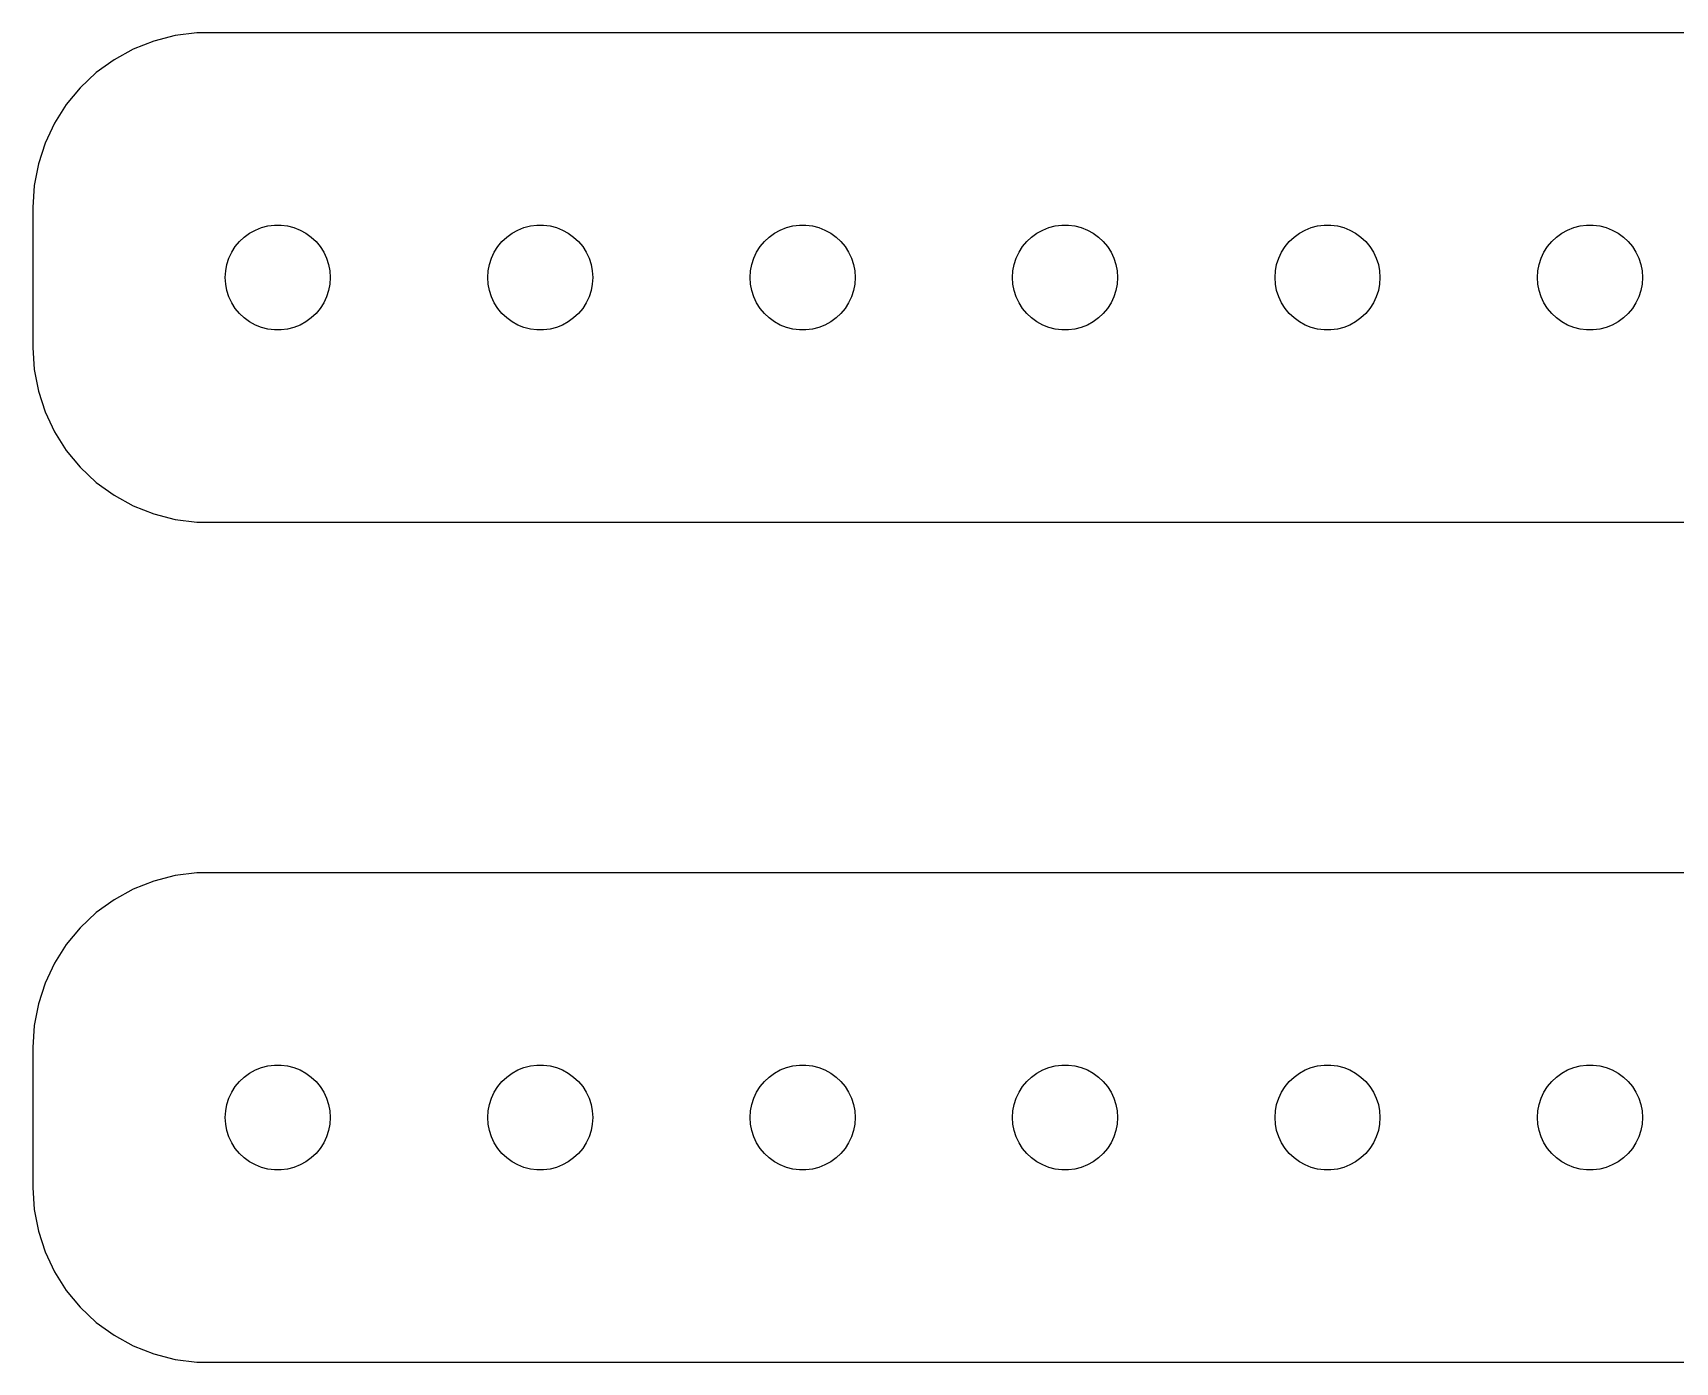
# Model space of a CAD drawing. Header units: metres. Extents: x -97 to 97, y 17 to 55.
# Drawn here: x -97 to -50.06, y 17.01 to 54.99 of the extents above; entities that cross this region are included whole.
import ezdxf

# ---------------------------------------------------------------- set-up
doc = ezdxf.new("R2010")
doc.units = ezdxf.units.M

msp = doc.modelspace()

# ---------------------------------------------------------------- linework, layer by layer
for p, q in [((-92.3139, 54.9901), (-92.9369, 54.9114)), ((92.3139, 54.9901), (-92.3139, 54.9901)), ((-94.1289, 54.5241), (-94.6791, 54.2216)), ((-93.5451, 54.7553), (-94.1289, 54.5241)), ((-92.9369, 54.9114), (-93.5451, 54.7553)), ((-94.6791, 54.2216), (-95.1871, 53.8526)), ((-95.1871, 53.8526), (-95.6448, 53.4227)), ((-95.6448, 53.4227), (-96.0451, 52.9389)), ((-96.0451, 52.9389), (-96.3815, 52.4088)), ((-96.3815, 52.4088), (-96.6489, 51.8406)), ((-96.6489, 51.8406), (-96.8429, 51.2434)), ((-96.8429, 51.2434), (-96.9606, 50.6267)), ((-96.9606, 50.6267), (-97, 50)), ((-97, 50), (-97, 46)), ((-90.8037, 49.2665), (-90.6387, 49.3572)), ((-90.6387, 49.3572), (-90.4635, 49.4266)), ((-90.4635, 49.4266), (-90.2811, 49.4734)), ((-90.2811, 49.4734), (-90.0942, 49.497)), ((-90.0942, 49.497), (-89.9058, 49.497)), ((-89.9058, 49.497), (-89.7189, 49.4734)), ((-89.7189, 49.4734), (-89.5365, 49.4266)), ((-89.5365, 49.4266), (-89.3613, 49.3572)), ((-89.3613, 49.3572), (-89.1963, 49.2665)), ((-83.3037, 49.2665), (-83.1387, 49.3572)), ((-83.1387, 49.3572), (-82.9635, 49.4266)), ((-82.9635, 49.4266), (-82.7811, 49.4734)), ((-82.7811, 49.4734), (-82.5942, 49.497)), ((-82.5942, 49.497), (-82.4058, 49.497)), ((-82.4058, 49.497), (-82.2189, 49.4734)), ((-82.2189, 49.4734), (-82.0365, 49.4266)), ((-82.0365, 49.4266), (-81.8613, 49.3572)), ((-81.8613, 49.3572), (-81.6963, 49.2665)), ((-75.8037, 49.2665), (-75.6387, 49.3572)), ((-75.6387, 49.3572), (-75.4635, 49.4266)), ((-75.4635, 49.4266), (-75.2811, 49.4734)), ((-75.2811, 49.4734), (-75.0942, 49.497)), ((-75.0942, 49.497), (-74.9058, 49.497)), ((-74.9058, 49.497), (-74.7189, 49.4734)), ((-74.7189, 49.4734), (-74.5365, 49.4266)), ((-74.5365, 49.4266), (-74.3613, 49.3572)), ((-74.3613, 49.3572), (-74.1963, 49.2665)), ((-68.3037, 49.2665), (-68.1387, 49.3572)), ((-68.1387, 49.3572), (-67.9635, 49.4266)), ((-67.9635, 49.4266), (-67.7811, 49.4734)), ((-67.7811, 49.4734), (-67.5942, 49.497)), ((-67.5942, 49.497), (-67.4058, 49.497)), ((-67.4058, 49.497), (-67.2189, 49.4734)), ((-67.2189, 49.4734), (-67.0365, 49.4266)), ((-67.0365, 49.4266), (-66.8613, 49.3572)), ((-66.8613, 49.3572), (-66.6963, 49.2665)), ((-60.8037, 49.2665), (-60.6387, 49.3572)), ((-60.6387, 49.3572), (-60.4635, 49.4266)), ((-60.4635, 49.4266), (-60.2811, 49.4734)), ((-60.2811, 49.4734), (-60.0942, 49.497)), ((-60.0942, 49.497), (-59.9058, 49.497)), ((-59.9058, 49.497), (-59.7189, 49.4734)), ((-59.7189, 49.4734), (-59.5365, 49.4266)), ((-59.5365, 49.4266), (-59.3613, 49.3572)), ((-59.3613, 49.3572), (-59.1963, 49.2665)), ((-53.3037, 49.2665), (-53.1387, 49.3572)), ((-53.1387, 49.3572), (-52.9635, 49.4266)), ((-52.9635, 49.4266), (-52.7811, 49.4734)), ((-52.7811, 49.4734), (-52.5942, 49.497)), ((-52.5942, 49.497), (-52.4058, 49.497)), ((-52.4058, 49.497), (-52.2189, 49.4734)), ((-52.2189, 49.4734), (-52.0365, 49.4266)), ((-52.0365, 49.4266), (-51.8613, 49.3572)), ((-51.8613, 49.3572), (-51.6963, 49.2665)), ((-91.3145, 48.7226), (-91.2135, 48.8817)), ((-91.2135, 48.8817), (-91.0934, 49.0268)), ((-91.0934, 49.0268), (-90.9561, 49.1558)), ((-90.9561, 49.1558), (-90.8037, 49.2665)), ((-89.1963, 49.2665), (-89.0439, 49.1558)), ((-89.0439, 49.1558), (-88.9065, 49.0268)), ((-88.9065, 49.0268), (-88.7865, 48.8817)), ((-88.7865, 48.8817), (-88.6855, 48.7226)), ((-83.8145, 48.7226), (-83.7135, 48.8817)), ((-83.7135, 48.8817), (-83.5934, 49.0268)), ((-83.5934, 49.0268), (-83.4561, 49.1558)), ((-83.4561, 49.1558), (-83.3037, 49.2665)), ((-81.6963, 49.2665), (-81.5439, 49.1558)), ((-81.5439, 49.1558), (-81.4065, 49.0268)), ((-81.4065, 49.0268), (-81.2865, 48.8817)), ((-81.2865, 48.8817), (-81.1855, 48.7226)), ((-76.3145, 48.7226), (-76.2135, 48.8817)), ((-76.2135, 48.8817), (-76.0934, 49.0268)), ((-76.0934, 49.0268), (-75.9561, 49.1558)), ((-75.9561, 49.1558), (-75.8037, 49.2665)), ((-74.1963, 49.2665), (-74.0439, 49.1558)), ((-74.0439, 49.1558), (-73.9065, 49.0268)), ((-73.9065, 49.0268), (-73.7865, 48.8817)), ((-73.7865, 48.8817), (-73.6855, 48.7226)), ((-68.8145, 48.7226), (-68.7135, 48.8817)), ((-68.7135, 48.8817), (-68.5934, 49.0268)), ((-68.5934, 49.0268), (-68.4561, 49.1558)), ((-68.4561, 49.1558), (-68.3037, 49.2665)), ((-66.6963, 49.2665), (-66.5439, 49.1558)), ((-66.5439, 49.1558), (-66.4065, 49.0268)), ((-66.4065, 49.0268), (-66.2865, 48.8817)), ((-66.2865, 48.8817), (-66.1855, 48.7226)), ((-61.3145, 48.7226), (-61.2135, 48.8817)), ((-61.2135, 48.8817), (-61.0934, 49.0268)), ((-61.0934, 49.0268), (-60.9561, 49.1558)), ((-60.9561, 49.1558), (-60.8037, 49.2665)), ((-59.1963, 49.2665), (-59.0439, 49.1558)), ((-59.0439, 49.1558), (-58.9065, 49.0268)), ((-58.9065, 49.0268), (-58.7865, 48.8817)), ((-58.7865, 48.8817), (-58.6855, 48.7226)), ((-53.8145, 48.7226), (-53.7135, 48.8817)), ((-53.7135, 48.8817), (-53.5934, 49.0268)), ((-53.5934, 49.0268), (-53.4561, 49.1558)), ((-53.4561, 49.1558), (-53.3037, 49.2665)), ((-51.6963, 49.2665), (-51.5439, 49.1558)), ((-51.5439, 49.1558), (-51.4065, 49.0268)), ((-51.4065, 49.0268), (-51.2865, 48.8817)), ((-51.2865, 48.8817), (-51.1855, 48.7226)), ((-91.4882, 48.188), (-91.4529, 48.373)), ((-91.4529, 48.373), (-91.3947, 48.5522)), ((-91.3947, 48.5522), (-91.3145, 48.7226)), ((-88.6855, 48.7226), (-88.6053, 48.5522)), ((-88.6053, 48.5522), (-88.5471, 48.373)), ((-88.5471, 48.373), (-88.5118, 48.188)), ((-83.9882, 48.188), (-83.9529, 48.373)), ((-83.9529, 48.373), (-83.8947, 48.5522)), ((-83.8947, 48.5522), (-83.8145, 48.7226)), ((-81.1855, 48.7226), (-81.1053, 48.5522)), ((-81.1053, 48.5522), (-81.0471, 48.373)), ((-81.0471, 48.373), (-81.0118, 48.188)), ((-76.4882, 48.188), (-76.4529, 48.373)), ((-76.4529, 48.373), (-76.3947, 48.5522)), ((-76.3947, 48.5522), (-76.3145, 48.7226)), ((-73.6855, 48.7226), (-73.6053, 48.5522)), ((-73.6053, 48.5522), (-73.5471, 48.373)), ((-73.5471, 48.373), (-73.5118, 48.188)), ((-68.9882, 48.188), (-68.9529, 48.373)), ((-68.9529, 48.373), (-68.8947, 48.5522)), ((-68.8947, 48.5522), (-68.8145, 48.7226)), ((-66.1855, 48.7226), (-66.1053, 48.5522)), ((-66.1053, 48.5522), (-66.0471, 48.373)), ((-66.0471, 48.373), (-66.0118, 48.188)), ((-61.4882, 48.188), (-61.4529, 48.373)), ((-61.4529, 48.373), (-61.3947, 48.5522)), ((-61.3947, 48.5522), (-61.3145, 48.7226)), ((-58.6855, 48.7226), (-58.6053, 48.5522)), ((-58.6053, 48.5522), (-58.5471, 48.373)), ((-58.5471, 48.373), (-58.5118, 48.188)), ((-53.9882, 48.188), (-53.9529, 48.373)), ((-53.9529, 48.373), (-53.8947, 48.5522)), ((-53.8947, 48.5522), (-53.8145, 48.7226)), ((-51.1855, 48.7226), (-51.1053, 48.5522)), ((-51.1053, 48.5522), (-51.0471, 48.373)), ((-51.0471, 48.373), (-51.0118, 48.188)), ((-91.5, 48), (-91.4882, 48.188)), ((-91.4882, 47.812), (-91.5, 48)), ((-88.5118, 48.188), (-88.5, 48)), ((-88.5, 48), (-88.5118, 47.812)), ((-84, 48), (-83.9882, 48.188)), ((-83.9882, 47.812), (-84, 48)), ((-81.0118, 48.188), (-81, 48)), ((-81, 48), (-81.0118, 47.812)), ((-76.5, 48), (-76.4882, 48.188)), ((-76.4882, 47.812), (-76.5, 48)), ((-73.5118, 48.188), (-73.5, 48)), ((-73.5, 48), (-73.5118, 47.812)), ((-69, 48), (-68.9882, 48.188)), ((-68.9882, 47.812), (-69, 48)), ((-66.0118, 48.188), (-66, 48)), ((-66, 48), (-66.0118, 47.812)), ((-61.5, 48), (-61.4882, 48.188)), ((-61.4882, 47.812), (-61.5, 48)), ((-58.5118, 48.188), (-58.5, 48)), ((-58.5, 48), (-58.5118, 47.812)), ((-54, 48), (-53.9882, 48.188)), ((-53.9882, 47.812), (-54, 48)), ((-51.0118, 48.188), (-51, 48)), ((-51, 48), (-51.0118, 47.812)), ((-91.4529, 47.627), (-91.4882, 47.812)), ((-91.3947, 47.4478), (-91.4529, 47.627)), ((-91.3145, 47.2774), (-91.3947, 47.4478)), ((-88.6053, 47.4478), (-88.6855, 47.2774)), ((-88.5471, 47.627), (-88.6053, 47.4478)), ((-88.5118, 47.812), (-88.5471, 47.627)), ((-83.9529, 47.627), (-83.9882, 47.812)), ((-83.8947, 47.4478), (-83.9529, 47.627)), ((-83.8145, 47.2774), (-83.8947, 47.4478)), ((-81.1053, 47.4478), (-81.1855, 47.2774)), ((-81.0471, 47.627), (-81.1053, 47.4478)), ((-81.0118, 47.812), (-81.0471, 47.627)), ((-76.4529, 47.627), (-76.4882, 47.812)), ((-76.3947, 47.4478), (-76.4529, 47.627)), ((-76.3145, 47.2774), (-76.3947, 47.4478)), ((-73.6053, 47.4478), (-73.6855, 47.2774)), ((-73.5471, 47.627), (-73.6053, 47.4478)), ((-73.5118, 47.812), (-73.5471, 47.627)), ((-68.9529, 47.627), (-68.9882, 47.812)), ((-68.8947, 47.4478), (-68.9529, 47.627)), ((-68.8145, 47.2774), (-68.8947, 47.4478)), ((-66.1053, 47.4478), (-66.1855, 47.2774)), ((-66.0471, 47.627), (-66.1053, 47.4478)), ((-66.0118, 47.812), (-66.0471, 47.627)), ((-61.4529, 47.627), (-61.4882, 47.812)), ((-61.3947, 47.4478), (-61.4529, 47.627)), ((-61.3145, 47.2774), (-61.3947, 47.4478)), ((-58.6053, 47.4478), (-58.6855, 47.2774)), ((-58.5471, 47.627), (-58.6053, 47.4478)), ((-58.5118, 47.812), (-58.5471, 47.627)), ((-53.9529, 47.627), (-53.9882, 47.812)), ((-53.8947, 47.4478), (-53.9529, 47.627)), ((-53.8145, 47.2774), (-53.8947, 47.4478)), ((-51.1053, 47.4478), (-51.1855, 47.2774)), ((-51.0471, 47.627), (-51.1053, 47.4478)), ((-51.0118, 47.812), (-51.0471, 47.627)), ((-91.2135, 47.1183), (-91.3145, 47.2774)), ((-91.0934, 46.9732), (-91.2135, 47.1183)), ((-90.9561, 46.8442), (-91.0934, 46.9732)), ((-88.9065, 46.9732), (-89.0439, 46.8442)), ((-88.7865, 47.1183), (-88.9065, 46.9732)), ((-88.6855, 47.2774), (-88.7865, 47.1183)), ((-83.7135, 47.1183), (-83.8145, 47.2774)), ((-83.5934, 46.9732), (-83.7135, 47.1183)), ((-83.4561, 46.8442), (-83.5934, 46.9732)), ((-81.4065, 46.9732), (-81.5439, 46.8442)), ((-81.2865, 47.1183), (-81.4065, 46.9732)), ((-81.1855, 47.2774), (-81.2865, 47.1183)), ((-76.2135, 47.1183), (-76.3145, 47.2774)), ((-76.0934, 46.9732), (-76.2135, 47.1183)), ((-75.9561, 46.8442), (-76.0934, 46.9732)), ((-73.9065, 46.9732), (-74.0439, 46.8442)), ((-73.7865, 47.1183), (-73.9065, 46.9732)), ((-73.6855, 47.2774), (-73.7865, 47.1183)), ((-68.7135, 47.1183), (-68.8145, 47.2774)), ((-68.5934, 46.9732), (-68.7135, 47.1183)), ((-68.4561, 46.8442), (-68.5934, 46.9732)), ((-66.4065, 46.9732), (-66.5439, 46.8442)), ((-66.2865, 47.1183), (-66.4065, 46.9732)), ((-66.1855, 47.2774), (-66.2865, 47.1183)), ((-61.2135, 47.1183), (-61.3145, 47.2774)), ((-61.0934, 46.9732), (-61.2135, 47.1183)), ((-60.9561, 46.8442), (-61.0934, 46.9732)), ((-58.9065, 46.9732), (-59.0439, 46.8442)), ((-58.7865, 47.1183), (-58.9065, 46.9732)), ((-58.6855, 47.2774), (-58.7865, 47.1183)), ((-53.7135, 47.1183), (-53.8145, 47.2774)), ((-53.5934, 46.9732), (-53.7135, 47.1183)), ((-53.4561, 46.8442), (-53.5934, 46.9732)), ((-51.4065, 46.9732), (-51.5439, 46.8442)), ((-51.2865, 47.1183), (-51.4065, 46.9732)), ((-51.1855, 47.2774), (-51.2865, 47.1183)), ((-90.8037, 46.7335), (-90.9561, 46.8442)), ((-90.6387, 46.6428), (-90.8037, 46.7335)), ((-90.4635, 46.5734), (-90.6387, 46.6428)), ((-90.2811, 46.5266), (-90.4635, 46.5734)), ((-90.0942, 46.503), (-90.2811, 46.5266)), ((-89.9058, 46.503), (-90.0942, 46.503)), ((-89.7189, 46.5266), (-89.9058, 46.503)), ((-89.5365, 46.5734), (-89.7189, 46.5266)), ((-89.3613, 46.6428), (-89.5365, 46.5734)), ((-89.1963, 46.7335), (-89.3613, 46.6428)), ((-89.0439, 46.8442), (-89.1963, 46.7335)), ((-83.3037, 46.7335), (-83.4561, 46.8442)), ((-83.1387, 46.6428), (-83.3037, 46.7335)), ((-82.9635, 46.5734), (-83.1387, 46.6428)), ((-82.7811, 46.5266), (-82.9635, 46.5734)), ((-82.5942, 46.503), (-82.7811, 46.5266)), ((-82.4058, 46.503), (-82.5942, 46.503)), ((-82.2189, 46.5266), (-82.4058, 46.503)), ((-82.0365, 46.5734), (-82.2189, 46.5266)), ((-81.8613, 46.6428), (-82.0365, 46.5734)), ((-81.6963, 46.7335), (-81.8613, 46.6428)), ((-81.5439, 46.8442), (-81.6963, 46.7335)), ((-75.8037, 46.7335), (-75.9561, 46.8442)), ((-75.6387, 46.6428), (-75.8037, 46.7335)), ((-75.4635, 46.5734), (-75.6387, 46.6428)), ((-75.2811, 46.5266), (-75.4635, 46.5734)), ((-75.0942, 46.503), (-75.2811, 46.5266)), ((-74.9058, 46.503), (-75.0942, 46.503)), ((-74.7189, 46.5266), (-74.9058, 46.503)), ((-74.5365, 46.5734), (-74.7189, 46.5266)), ((-74.3613, 46.6428), (-74.5365, 46.5734)), ((-74.1963, 46.7335), (-74.3613, 46.6428)), ((-74.0439, 46.8442), (-74.1963, 46.7335)), ((-68.3037, 46.7335), (-68.4561, 46.8442)), ((-68.1387, 46.6428), (-68.3037, 46.7335)), ((-67.9635, 46.5734), (-68.1387, 46.6428)), ((-67.7811, 46.5266), (-67.9635, 46.5734)), ((-67.5942, 46.503), (-67.7811, 46.5266)), ((-67.4058, 46.503), (-67.5942, 46.503)), ((-67.2189, 46.5266), (-67.4058, 46.503)), ((-67.0365, 46.5734), (-67.2189, 46.5266)), ((-66.8613, 46.6428), (-67.0365, 46.5734)), ((-66.6963, 46.7335), (-66.8613, 46.6428)), ((-66.5439, 46.8442), (-66.6963, 46.7335)), ((-60.8037, 46.7335), (-60.9561, 46.8442)), ((-60.6387, 46.6428), (-60.8037, 46.7335)), ((-60.4635, 46.5734), (-60.6387, 46.6428)), ((-60.2811, 46.5266), (-60.4635, 46.5734)), ((-60.0942, 46.503), (-60.2811, 46.5266)), ((-59.9058, 46.503), (-60.0942, 46.503)), ((-59.7189, 46.5266), (-59.9058, 46.503)), ((-59.5365, 46.5734), (-59.7189, 46.5266)), ((-59.3613, 46.6428), (-59.5365, 46.5734)), ((-59.1963, 46.7335), (-59.3613, 46.6428)), ((-59.0439, 46.8442), (-59.1963, 46.7335)), ((-53.3037, 46.7335), (-53.4561, 46.8442)), ((-53.1387, 46.6428), (-53.3037, 46.7335)), ((-52.9635, 46.5734), (-53.1387, 46.6428)), ((-52.7811, 46.5266), (-52.9635, 46.5734)), ((-52.5942, 46.503), (-52.7811, 46.5266)), ((-52.4058, 46.503), (-52.5942, 46.503)), ((-52.2189, 46.5266), (-52.4058, 46.503)), ((-52.0365, 46.5734), (-52.2189, 46.5266)), ((-51.8613, 46.6428), (-52.0365, 46.5734)), ((-51.6963, 46.7335), (-51.8613, 46.6428)), ((-51.5439, 46.8442), (-51.6963, 46.7335)), ((-97, 46), (-96.9606, 45.3733)), ((-96.9606, 45.3733), (-96.8429, 44.7566)), ((-96.8429, 44.7566), (-96.6489, 44.1594)), ((-96.6489, 44.1594), (-96.3815, 43.5912)), ((-96.3815, 43.5912), (-96.0451, 43.0611)), ((-96.0451, 43.0611), (-95.6448, 42.5773)), ((-95.6448, 42.5773), (-95.1871, 42.1474)), ((-95.1871, 42.1474), (-94.6791, 41.7784)), ((-94.6791, 41.7784), (-94.1289, 41.4759)), ((-94.1289, 41.4759), (-93.5451, 41.2447)), ((-93.5451, 41.2447), (-92.9369, 41.0886)), ((-92.9369, 41.0886), (-92.3139, 41.0099)), ((-92.3139, 41.0099), (92.3139, 41.0099)), ((-92.3139, 30.9901), (-92.9369, 30.9114)), ((92.3139, 30.9901), (-92.3139, 30.9901)), ((-94.1289, 30.5241), (-94.6791, 30.2216)), ((-93.5451, 30.7553), (-94.1289, 30.5241)), ((-92.9369, 30.9114), (-93.5451, 30.7553)), ((-94.6791, 30.2216), (-95.1871, 29.8526)), ((-95.1871, 29.8526), (-95.6448, 29.4227)), ((-95.6448, 29.4227), (-96.0451, 28.9389)), ((-96.0451, 28.9389), (-96.3815, 28.4088)), ((-96.3815, 28.4088), (-96.6489, 27.8406)), ((-96.6489, 27.8406), (-96.8429, 27.2434)), ((-96.8429, 27.2434), (-96.9606, 26.6267)), ((-96.9606, 26.6267), (-97, 26)), ((-97, 26), (-97, 22)), ((-90.8037, 25.2665), (-90.6387, 25.3572)), ((-90.6387, 25.3572), (-90.4635, 25.4266)), ((-90.4635, 25.4266), (-90.2811, 25.4734)), ((-90.2811, 25.4734), (-90.0942, 25.497)), ((-90.0942, 25.497), (-89.9058, 25.497)), ((-89.9058, 25.497), (-89.7189, 25.4734)), ((-89.7189, 25.4734), (-89.5365, 25.4266)), ((-89.5365, 25.4266), (-89.3613, 25.3572)), ((-89.3613, 25.3572), (-89.1963, 25.2665)), ((-83.3037, 25.2665), (-83.1387, 25.3572)), ((-83.1387, 25.3572), (-82.9635, 25.4266)), ((-82.9635, 25.4266), (-82.7811, 25.4734)), ((-82.7811, 25.4734), (-82.5942, 25.497)), ((-82.5942, 25.497), (-82.4058, 25.497)), ((-82.4058, 25.497), (-82.2189, 25.4734)), ((-82.2189, 25.4734), (-82.0365, 25.4266)), ((-82.0365, 25.4266), (-81.8613, 25.3572)), ((-81.8613, 25.3572), (-81.6963, 25.2665)), ((-75.8037, 25.2665), (-75.6387, 25.3572)), ((-75.6387, 25.3572), (-75.4635, 25.4266)), ((-75.4635, 25.4266), (-75.2811, 25.4734)), ((-75.2811, 25.4734), (-75.0942, 25.497)), ((-75.0942, 25.497), (-74.9058, 25.497)), ((-74.9058, 25.497), (-74.7189, 25.4734)), ((-74.7189, 25.4734), (-74.5365, 25.4266)), ((-74.5365, 25.4266), (-74.3613, 25.3572)), ((-74.3613, 25.3572), (-74.1963, 25.2665)), ((-68.3037, 25.2665), (-68.1387, 25.3572)), ((-68.1387, 25.3572), (-67.9635, 25.4266)), ((-67.9635, 25.4266), (-67.7811, 25.4734)), ((-67.7811, 25.4734), (-67.5942, 25.497)), ((-67.5942, 25.497), (-67.4058, 25.497)), ((-67.4058, 25.497), (-67.2189, 25.4734)), ((-67.2189, 25.4734), (-67.0365, 25.4266)), ((-67.0365, 25.4266), (-66.8613, 25.3572)), ((-66.8613, 25.3572), (-66.6963, 25.2665)), ((-60.8037, 25.2665), (-60.6387, 25.3572)), ((-60.6387, 25.3572), (-60.4635, 25.4266)), ((-60.4635, 25.4266), (-60.2811, 25.4734)), ((-60.2811, 25.4734), (-60.0942, 25.497)), ((-60.0942, 25.497), (-59.9058, 25.497)), ((-59.9058, 25.497), (-59.7189, 25.4734)), ((-59.7189, 25.4734), (-59.5365, 25.4266)), ((-59.5365, 25.4266), (-59.3613, 25.3572)), ((-59.3613, 25.3572), (-59.1963, 25.2665)), ((-53.3037, 25.2665), (-53.1387, 25.3572)), ((-53.1387, 25.3572), (-52.9635, 25.4266)), ((-52.9635, 25.4266), (-52.7811, 25.4734)), ((-52.7811, 25.4734), (-52.5942, 25.497)), ((-52.5942, 25.497), (-52.4058, 25.497)), ((-52.4058, 25.497), (-52.2189, 25.4734)), ((-52.2189, 25.4734), (-52.0365, 25.4266)), ((-52.0365, 25.4266), (-51.8613, 25.3572)), ((-51.8613, 25.3572), (-51.6963, 25.2665)), ((-91.3145, 24.7226), (-91.2135, 24.8817)), ((-91.2135, 24.8817), (-91.0934, 25.0268)), ((-91.0934, 25.0268), (-90.9561, 25.1558)), ((-90.9561, 25.1558), (-90.8037, 25.2665)), ((-89.1963, 25.2665), (-89.0439, 25.1558)), ((-89.0439, 25.1558), (-88.9065, 25.0268)), ((-88.9065, 25.0268), (-88.7865, 24.8817)), ((-88.7865, 24.8817), (-88.6855, 24.7226)), ((-83.8145, 24.7226), (-83.7135, 24.8817)), ((-83.7135, 24.8817), (-83.5934, 25.0268)), ((-83.5934, 25.0268), (-83.4561, 25.1558)), ((-83.4561, 25.1558), (-83.3037, 25.2665)), ((-81.6963, 25.2665), (-81.5439, 25.1558)), ((-81.5439, 25.1558), (-81.4065, 25.0268)), ((-81.4065, 25.0268), (-81.2865, 24.8817)), ((-81.2865, 24.8817), (-81.1855, 24.7226)), ((-76.3145, 24.7226), (-76.2135, 24.8817)), ((-76.2135, 24.8817), (-76.0934, 25.0268)), ((-76.0934, 25.0268), (-75.9561, 25.1558)), ((-75.9561, 25.1558), (-75.8037, 25.2665)), ((-74.1963, 25.2665), (-74.0439, 25.1558)), ((-74.0439, 25.1558), (-73.9065, 25.0268)), ((-73.9065, 25.0268), (-73.7865, 24.8817)), ((-73.7865, 24.8817), (-73.6855, 24.7226)), ((-68.8145, 24.7226), (-68.7135, 24.8817)), ((-68.7135, 24.8817), (-68.5934, 25.0268)), ((-68.5934, 25.0268), (-68.4561, 25.1558)), ((-68.4561, 25.1558), (-68.3037, 25.2665)), ((-66.6963, 25.2665), (-66.5439, 25.1558)), ((-66.5439, 25.1558), (-66.4065, 25.0268)), ((-66.4065, 25.0268), (-66.2865, 24.8817)), ((-66.2865, 24.8817), (-66.1855, 24.7226)), ((-61.3145, 24.7226), (-61.2135, 24.8817)), ((-61.2135, 24.8817), (-61.0934, 25.0268)), ((-61.0934, 25.0268), (-60.9561, 25.1558)), ((-60.9561, 25.1558), (-60.8037, 25.2665)), ((-59.1963, 25.2665), (-59.0439, 25.1558)), ((-59.0439, 25.1558), (-58.9065, 25.0268)), ((-58.9065, 25.0268), (-58.7865, 24.8817)), ((-58.7865, 24.8817), (-58.6855, 24.7226)), ((-53.8145, 24.7226), (-53.7135, 24.8817)), ((-53.7135, 24.8817), (-53.5934, 25.0268)), ((-53.5934, 25.0268), (-53.4561, 25.1558)), ((-53.4561, 25.1558), (-53.3037, 25.2665)), ((-51.6963, 25.2665), (-51.5439, 25.1558)), ((-51.5439, 25.1558), (-51.4065, 25.0268)), ((-51.4065, 25.0268), (-51.2865, 24.8817)), ((-51.2865, 24.8817), (-51.1855, 24.7226)), ((-91.4529, 24.373), (-91.3947, 24.5522)), ((-91.3947, 24.5522), (-91.3145, 24.7226)), ((-88.6855, 24.7226), (-88.6053, 24.5522)), ((-88.6053, 24.5522), (-88.5471, 24.373)), ((-83.9529, 24.373), (-83.8947, 24.5522)), ((-83.8947, 24.5522), (-83.8145, 24.7226)), ((-81.1855, 24.7226), (-81.1053, 24.5522)), ((-81.1053, 24.5522), (-81.0471, 24.373)), ((-76.4529, 24.373), (-76.3947, 24.5522)), ((-76.3947, 24.5522), (-76.3145, 24.7226)), ((-73.6855, 24.7226), (-73.6053, 24.5522)), ((-73.6053, 24.5522), (-73.5471, 24.373)), ((-68.9529, 24.373), (-68.8947, 24.5522)), ((-68.8947, 24.5522), (-68.8145, 24.7226)), ((-66.1855, 24.7226), (-66.1053, 24.5522)), ((-66.1053, 24.5522), (-66.0471, 24.373)), ((-61.4529, 24.373), (-61.3947, 24.5522)), ((-61.3947, 24.5522), (-61.3145, 24.7226)), ((-58.6855, 24.7226), (-58.6053, 24.5522)), ((-58.6053, 24.5522), (-58.5471, 24.373)), ((-53.9529, 24.373), (-53.8947, 24.5522)), ((-53.8947, 24.5522), (-53.8145, 24.7226)), ((-51.1855, 24.7226), (-51.1053, 24.5522)), ((-51.1053, 24.5522), (-51.0471, 24.373)), ((-91.5, 24), (-91.4882, 24.188)), ((-91.4882, 23.812), (-91.5, 24)), ((-91.4882, 24.188), (-91.4529, 24.373)), ((-88.5471, 24.373), (-88.5118, 24.188)), ((-88.5118, 24.188), (-88.5, 24)), ((-88.5, 24), (-88.5118, 23.812)), ((-84, 24), (-83.9882, 24.188)), ((-83.9882, 23.812), (-84, 24)), ((-83.9882, 24.188), (-83.9529, 24.373)), ((-81.0471, 24.373), (-81.0118, 24.188)), ((-81.0118, 24.188), (-81, 24)), ((-81, 24), (-81.0118, 23.812)), ((-76.5, 24), (-76.4882, 24.188)), ((-76.4882, 23.812), (-76.5, 24)), ((-76.4882, 24.188), (-76.4529, 24.373)), ((-73.5471, 24.373), (-73.5118, 24.188)), ((-73.5118, 24.188), (-73.5, 24)), ((-73.5, 24), (-73.5118, 23.812)), ((-69, 24), (-68.9882, 24.188)), ((-68.9882, 23.812), (-69, 24)), ((-68.9882, 24.188), (-68.9529, 24.373)), ((-66.0471, 24.373), (-66.0118, 24.188)), ((-66.0118, 24.188), (-66, 24)), ((-66, 24), (-66.0118, 23.812)), ((-61.5, 24), (-61.4882, 24.188)), ((-61.4882, 23.812), (-61.5, 24)), ((-61.4882, 24.188), (-61.4529, 24.373)), ((-58.5471, 24.373), (-58.5118, 24.188)), ((-58.5118, 24.188), (-58.5, 24)), ((-58.5, 24), (-58.5118, 23.812)), ((-54, 24), (-53.9882, 24.188)), ((-53.9882, 23.812), (-54, 24)), ((-53.9882, 24.188), (-53.9529, 24.373)), ((-51.0471, 24.373), (-51.0118, 24.188)), ((-51.0118, 24.188), (-51, 24)), ((-51, 24), (-51.0118, 23.812)), ((-91.4529, 23.627), (-91.4882, 23.812)), ((-91.3947, 23.4478), (-91.4529, 23.627)), ((-88.5471, 23.627), (-88.6053, 23.4478)), ((-88.5118, 23.812), (-88.5471, 23.627)), ((-83.9529, 23.627), (-83.9882, 23.812)), ((-83.8947, 23.4478), (-83.9529, 23.627)), ((-81.0471, 23.627), (-81.1053, 23.4478)), ((-81.0118, 23.812), (-81.0471, 23.627)), ((-76.4529, 23.627), (-76.4882, 23.812)), ((-76.3947, 23.4478), (-76.4529, 23.627)), ((-73.5471, 23.627), (-73.6053, 23.4478)), ((-73.5118, 23.812), (-73.5471, 23.627)), ((-68.9529, 23.627), (-68.9882, 23.812)), ((-68.8947, 23.4478), (-68.9529, 23.627)), ((-66.0471, 23.627), (-66.1053, 23.4478)), ((-66.0118, 23.812), (-66.0471, 23.627)), ((-61.4529, 23.627), (-61.4882, 23.812)), ((-61.3947, 23.4478), (-61.4529, 23.627)), ((-58.5471, 23.627), (-58.6053, 23.4478)), ((-58.5118, 23.812), (-58.5471, 23.627)), ((-53.9529, 23.627), (-53.9882, 23.812)), ((-53.8947, 23.4478), (-53.9529, 23.627)), ((-51.0471, 23.627), (-51.1053, 23.4478)), ((-51.0118, 23.812), (-51.0471, 23.627)), ((-91.3145, 23.2774), (-91.3947, 23.4478)), ((-91.2135, 23.1183), (-91.3145, 23.2774)), ((-91.0934, 22.9732), (-91.2135, 23.1183)), ((-88.7865, 23.1183), (-88.9065, 22.9732)), ((-88.6855, 23.2774), (-88.7865, 23.1183)), ((-88.6053, 23.4478), (-88.6855, 23.2774)), ((-83.8145, 23.2774), (-83.8947, 23.4478)), ((-83.7135, 23.1183), (-83.8145, 23.2774)), ((-83.5934, 22.9732), (-83.7135, 23.1183)), ((-81.2865, 23.1183), (-81.4065, 22.9732)), ((-81.1855, 23.2774), (-81.2865, 23.1183)), ((-81.1053, 23.4478), (-81.1855, 23.2774)), ((-76.3145, 23.2774), (-76.3947, 23.4478)), ((-76.2135, 23.1183), (-76.3145, 23.2774)), ((-76.0934, 22.9732), (-76.2135, 23.1183)), ((-73.7865, 23.1183), (-73.9065, 22.9732)), ((-73.6855, 23.2774), (-73.7865, 23.1183)), ((-73.6053, 23.4478), (-73.6855, 23.2774)), ((-68.8145, 23.2774), (-68.8947, 23.4478)), ((-68.7135, 23.1183), (-68.8145, 23.2774)), ((-68.5934, 22.9732), (-68.7135, 23.1183)), ((-66.2865, 23.1183), (-66.4065, 22.9732)), ((-66.1855, 23.2774), (-66.2865, 23.1183)), ((-66.1053, 23.4478), (-66.1855, 23.2774)), ((-61.3145, 23.2774), (-61.3947, 23.4478)), ((-61.2135, 23.1183), (-61.3145, 23.2774)), ((-61.0934, 22.9732), (-61.2135, 23.1183)), ((-58.7865, 23.1183), (-58.9065, 22.9732)), ((-58.6855, 23.2774), (-58.7865, 23.1183)), ((-58.6053, 23.4478), (-58.6855, 23.2774)), ((-53.8145, 23.2774), (-53.8947, 23.4478)), ((-53.7135, 23.1183), (-53.8145, 23.2774)), ((-53.5934, 22.9732), (-53.7135, 23.1183)), ((-51.2865, 23.1183), (-51.4065, 22.9732)), ((-51.1855, 23.2774), (-51.2865, 23.1183)), ((-51.1053, 23.4478), (-51.1855, 23.2774)), ((-90.9561, 22.8442), (-91.0934, 22.9732)), ((-90.8037, 22.7335), (-90.9561, 22.8442)), ((-90.6387, 22.6428), (-90.8037, 22.7335)), ((-90.4635, 22.5734), (-90.6387, 22.6428)), ((-90.2811, 22.5266), (-90.4635, 22.5734)), ((-89.5365, 22.5734), (-89.7189, 22.5266)), ((-89.3613, 22.6428), (-89.5365, 22.5734)), ((-89.1963, 22.7335), (-89.3613, 22.6428)), ((-89.0439, 22.8442), (-89.1963, 22.7335)), ((-88.9065, 22.9732), (-89.0439, 22.8442)), ((-83.4561, 22.8442), (-83.5934, 22.9732)), ((-83.3037, 22.7335), (-83.4561, 22.8442)), ((-83.1387, 22.6428), (-83.3037, 22.7335)), ((-82.9635, 22.5734), (-83.1387, 22.6428)), ((-82.7811, 22.5266), (-82.9635, 22.5734)), ((-82.0365, 22.5734), (-82.2189, 22.5266)), ((-81.8613, 22.6428), (-82.0365, 22.5734)), ((-81.6963, 22.7335), (-81.8613, 22.6428)), ((-81.5439, 22.8442), (-81.6963, 22.7335)), ((-81.4065, 22.9732), (-81.5439, 22.8442)), ((-75.9561, 22.8442), (-76.0934, 22.9732)), ((-75.8037, 22.7335), (-75.9561, 22.8442)), ((-75.6387, 22.6428), (-75.8037, 22.7335)), ((-75.4635, 22.5734), (-75.6387, 22.6428)), ((-75.2811, 22.5266), (-75.4635, 22.5734)), ((-74.5365, 22.5734), (-74.7189, 22.5266)), ((-74.3613, 22.6428), (-74.5365, 22.5734)), ((-74.1963, 22.7335), (-74.3613, 22.6428)), ((-74.0439, 22.8442), (-74.1963, 22.7335)), ((-73.9065, 22.9732), (-74.0439, 22.8442)), ((-68.4561, 22.8442), (-68.5934, 22.9732)), ((-68.3037, 22.7335), (-68.4561, 22.8442)), ((-68.1387, 22.6428), (-68.3037, 22.7335)), ((-67.9635, 22.5734), (-68.1387, 22.6428)), ((-67.7811, 22.5266), (-67.9635, 22.5734)), ((-67.0365, 22.5734), (-67.2189, 22.5266)), ((-66.8613, 22.6428), (-67.0365, 22.5734)), ((-66.6963, 22.7335), (-66.8613, 22.6428)), ((-66.5439, 22.8442), (-66.6963, 22.7335)), ((-66.4065, 22.9732), (-66.5439, 22.8442)), ((-60.9561, 22.8442), (-61.0934, 22.9732)), ((-60.8037, 22.7335), (-60.9561, 22.8442)), ((-60.6387, 22.6428), (-60.8037, 22.7335)), ((-60.4635, 22.5734), (-60.6387, 22.6428)), ((-60.2811, 22.5266), (-60.4635, 22.5734)), ((-59.5365, 22.5734), (-59.7189, 22.5266)), ((-59.3613, 22.6428), (-59.5365, 22.5734)), ((-59.1963, 22.7335), (-59.3613, 22.6428)), ((-59.0439, 22.8442), (-59.1963, 22.7335)), ((-58.9065, 22.9732), (-59.0439, 22.8442)), ((-53.4561, 22.8442), (-53.5934, 22.9732)), ((-53.3037, 22.7335), (-53.4561, 22.8442)), ((-53.1387, 22.6428), (-53.3037, 22.7335)), ((-52.9635, 22.5734), (-53.1387, 22.6428)), ((-52.7811, 22.5266), (-52.9635, 22.5734)), ((-52.0365, 22.5734), (-52.2189, 22.5266)), ((-51.8613, 22.6428), (-52.0365, 22.5734)), ((-51.6963, 22.7335), (-51.8613, 22.6428)), ((-51.5439, 22.8442), (-51.6963, 22.7335)), ((-51.4065, 22.9732), (-51.5439, 22.8442)), ((-90.0942, 22.503), (-90.2811, 22.5266)), ((-89.9058, 22.503), (-90.0942, 22.503)), ((-89.7189, 22.5266), (-89.9058, 22.503)), ((-82.5942, 22.503), (-82.7811, 22.5266)), ((-82.4058, 22.503), (-82.5942, 22.503)), ((-82.2189, 22.5266), (-82.4058, 22.503)), ((-75.0942, 22.503), (-75.2811, 22.5266)), ((-74.9058, 22.503), (-75.0942, 22.503)), ((-74.7189, 22.5266), (-74.9058, 22.503)), ((-67.5942, 22.503), (-67.7811, 22.5266)), ((-67.4058, 22.503), (-67.5942, 22.503)), ((-67.2189, 22.5266), (-67.4058, 22.503)), ((-60.0942, 22.503), (-60.2811, 22.5266)), ((-59.9058, 22.503), (-60.0942, 22.503)), ((-59.7189, 22.5266), (-59.9058, 22.503)), ((-52.5942, 22.503), (-52.7811, 22.5266)), ((-52.4058, 22.503), (-52.5942, 22.503)), ((-52.2189, 22.5266), (-52.4058, 22.503)), ((-97, 22), (-96.9606, 21.3733)), ((-96.9606, 21.3733), (-96.8429, 20.7566)), ((-96.8429, 20.7566), (-96.6489, 20.1594)), ((-96.6489, 20.1594), (-96.3815, 19.5912)), ((-96.3815, 19.5912), (-96.0451, 19.0611)), ((-96.0451, 19.0611), (-95.6448, 18.5773)), ((-95.6448, 18.5773), (-95.1871, 18.1474)), ((-95.1871, 18.1474), (-94.6791, 17.7784)), ((-94.6791, 17.7784), (-94.1289, 17.4759)), ((-94.1289, 17.4759), (-93.5451, 17.2447)), ((-93.5451, 17.2447), (-92.9369, 17.0886)), ((-92.9369, 17.0886), (-92.3139, 17.0099)), ((-92.3139, 17.0099), (92.3139, 17.0099))]:
    msp.add_line(p, q)

doc.saveas('drawing.dxf')
